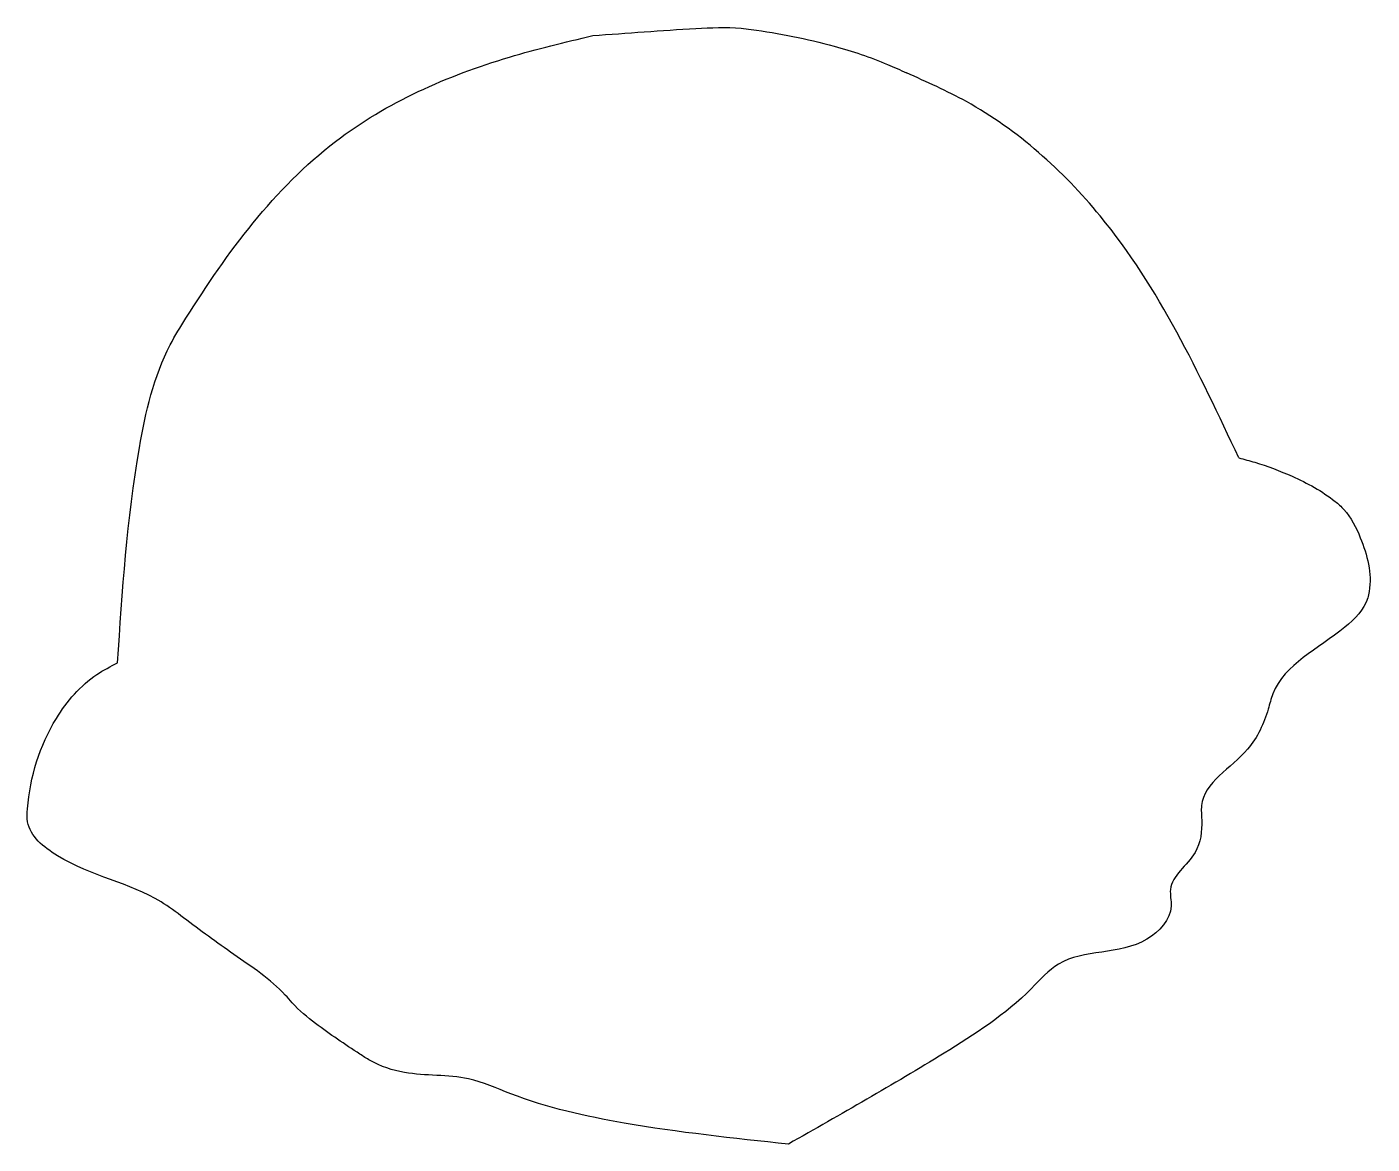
# Model space of a CAD drawing. Extents: x 16.6 to 68.6, y 48.2 to 91.4.
import ezdxf

# ---------------------------------------------------------------- set-up
doc = ezdxf.new("R2010")
doc.units = 0
doc.layers.add('Vector_Trace', color=7, linetype='CONTINUOUS')

msp = doc.modelspace()

# ---------------------------------------------------------------- linework, layer by layer
at = {"layer": 'Vector_Trace', "color": 7}
for points, knots in [([(20.065377, 66.80449), (20.247327, 69.576406), (20.519947, 73.729653), (21.555345, 78.281957), (24.067686, 82.347752), (27.651361, 87.249097), (33.872531, 89.987788), (37.370127, 90.818906), (38.448628, 91.075186)], [0, 0, 0, 0, 8.360053, 12.526122, 13.719015, 22.680107, 30.153593, 33.485488, 33.485488, 33.485488, 33.485488]), ([(38.448628, 91.075186), (39.776783, 91.175175), (41.68546, 91.318869), (43.739486, 91.419237), (45.532732, 91.199252), (47.448729, 90.811378), (49.439994, 90.164495), (50.341828, 89.745788), (50.583976, 89.633363)], [0, 0, 0, 0, 4.001238, 5.75014, 6.139846, 9.417831, 11.599092, 12.399759, 12.399759, 12.399759, 12.399759]), ([(63.440236, 74.734521), (61.904044, 78.020642), (59.39854, 83.380252), (54.228814, 88.012638), (51.368241, 89.284629), (50.583976, 89.633363)], [0, 0, 0, 0, 10.789789, 17.597971, 20.169562, 20.169562, 20.169562, 20.169562]), ([(63.440236, 74.734521), (63.647123, 74.680377), (64.35241, 74.4958), (65.632066, 74.003152), (66.803781, 73.383261), (67.719841, 72.568783), (68.302232, 71.408695), (68.622368, 70.174307), (68.351901, 68.923648), (67.004882, 67.555263), (65.000376, 66.661887), (64.495462, 64.641485), (63.795145, 63.065022), (61.882607, 62.066307), (62.045444, 60.47637), (61.905695, 59.24856), (60.62592, 58.431619), (60.972588, 57.051797), (59.41675, 55.352247), (56.893671, 55.846125), (54.800355, 53.437124), (51.282965, 51.176839), (48.040942, 49.331973), (46.018201, 48.180937)], [0, 0, 0, 0, 0.641258, 2.186074, 4.108654, 4.574745, 5.837139, 7.943383, 8.20355, 9.642968, 13.434331, 14.049424, 15.790904, 18.615438, 19.162869, 20.457137, 22.173949, 22.815315, 24.401465, 27.95172, 29.372715, 33.575443, 40.547598, 40.547598, 40.547598, 40.547598]), ([(46.018201, 48.180937), (43.891824, 48.405427), (40.263693, 48.788463), (36.128764, 49.707209), (33.432532, 50.929583), (31.505521, 50.769912), (30.089711, 51.233765), (28.98983, 51.961796), (27.939833, 52.64325), (26.992105, 53.438969), (26.095236, 54.497449), (24.574191, 55.48032), (22.980506, 56.666691), (20.86418, 58.258247), (18.518866, 58.600387), (16.527407, 60.216891), (16.631381, 62.23693), (17.283349, 64.351174), (18.833057, 66.168152), (19.793598, 66.66415), (20.065377, 66.80449)], [0, 0, 0, 0, 6.411086, 10.938912, 12.670042, 15.161229, 16.569992, 17.037927, 19.114164, 20.327795, 20.728029, 23.268939, 25.670412, 26.737131, 31.12763, 32.871224, 33.378551, 37.046086, 39.363963, 40.27858, 40.27858, 40.27858, 40.27858])]:
    msp.add_open_spline(points, degree=3, knots=knots, dxfattribs=at)

doc.saveas('drawing.dxf')
